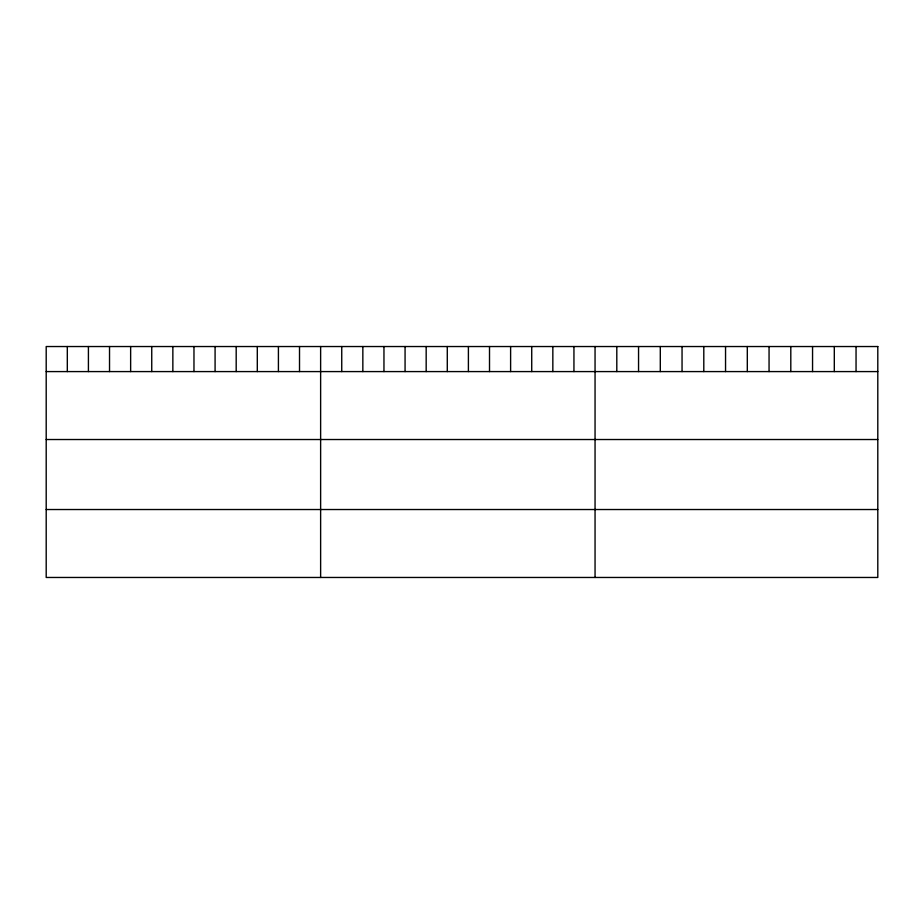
<?xml version="1.0" encoding="UTF-8"?>
<svg xmlns="http://www.w3.org/2000/svg" width="924" height="924" viewBox="0 0 924 924"><rect width="100%" height="100%" fill="white"/><g stroke="black" fill="none" stroke-linecap="round" stroke-linejoin="round"><path stroke-width="1.39" d="M46.2 371.587L877.8 371.587M46.2 439.524L877.8 439.524M46.2 509.528L877.8 509.528M856.051 346.535L856.051 371.587M834.303 346.535L834.303 371.587M812.554 346.535L812.554 371.587M790.805 346.535L790.805 371.587M769.057 346.535L769.057 371.587M747.308 346.535L747.308 371.587M725.548 346.535L725.548 371.587M703.799 346.535L703.799 371.587M682.051 346.535L682.051 371.587M660.302 346.535L660.302 371.587M638.553 346.535L638.553 371.587M616.805 346.535L616.805 371.587M595.056 346.535L595.056 577.465M573.943 346.535L573.943 371.587M552.841 346.535L552.841 371.587M531.727 346.535L531.727 371.587M510.614 346.535L510.614 371.587M489.512 346.535L489.512 371.587M468.399 346.535L468.399 371.587M447.285 346.535L447.285 371.587M426.172 346.535L426.172 371.587M405.07 346.535L405.07 371.587M383.957 346.535L383.957 371.587M362.843 346.535L362.843 371.587M341.741 346.535L341.741 371.587M320.628 346.535L320.628 577.465M299.515 346.535L299.515 371.587M278.413 346.535L278.413 371.587M257.299 346.535L257.299 371.587M236.186 346.535L236.186 371.587M215.084 346.535L215.084 371.587M193.971 346.535L193.971 371.587M172.857 346.535L172.857 371.587M151.744 346.535L151.744 371.587M130.642 346.535L130.642 371.587M109.529 346.535L109.529 371.587M88.415 346.535L88.415 371.587M67.313 346.535L67.313 371.587M877.8 346.535L46.2 346.535L46.2 577.465L877.8 577.465L877.8 346.535"/></g></svg>
